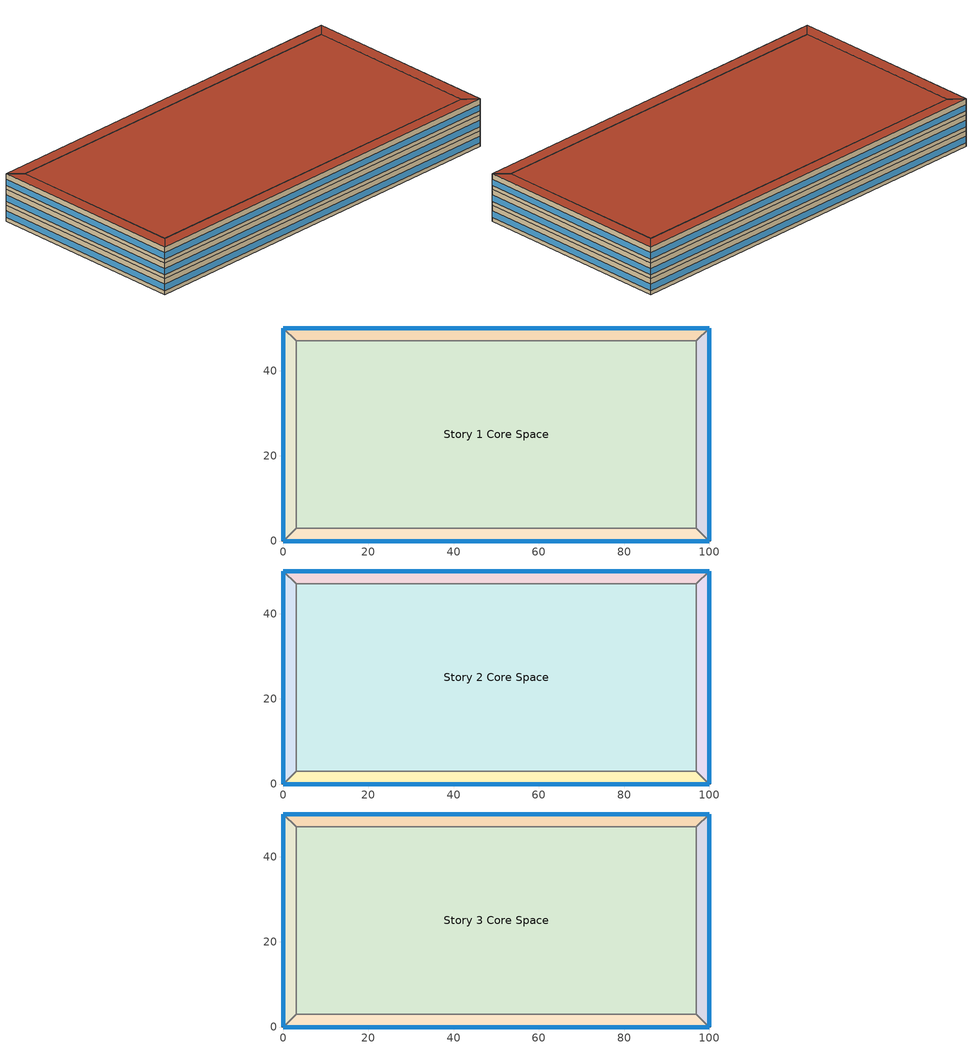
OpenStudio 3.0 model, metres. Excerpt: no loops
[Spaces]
Story 1 West Perimeter Space
 floor ground: 0,0 0,50 3,47 3,3 z0
 wall outside: 0,50 0,0 z0:4
 wall to Story 1 North Perimeter Space: 3,47 0,50 z0:4
 wall to Story 1 Core Space: 3,3 3,47 z0:4
 wall to Story 1 South Perimeter Space: 0,0 3,3 z0:4
 window: 0,49.97 0,0.03 z1:2.6
Story 1 North Perimeter Space
 floor ground: 0,50 100,50 97,47 3,47 z0
 wall outside: 100,50 0,50 z0:4
 wall to Story 1 East Perimeter Space: 97,47 100,50 z0:4
 wall to Story 1 Core Space: 3,47 97,47 z0:4
 window: 99.97,50 0.03,50 z1:2.6
Story 1 East Perimeter Space
 floor ground: 100,50 100,0 97,3 97,47 z0
 wall outside: 100,0 100,50 z0:4
 wall to Story 1 South Perimeter Space: 97,3 100,0 z0:4
 wall to Story 1 Core Space: 97,47 97,3 z0:4
 window: 100,0.03 100,49.97 z1:2.6
Story 1 South Perimeter Space
 floor ground: 100,0 0,0 3,3 97,3 z0
 wall outside: 0,0 100,0 z0:4
 wall to Story 1 Core Space: 97,3 3,3 z0:4
 window: 0.03,0 99.97,0 z1:2.6
Story 1 Core Space
 floor ground: 3,3 3,47 97,47 97,3 z0
Story 2 West Perimeter Space
 floor to Story 1 West Perimeter Space: 0,0 0,50 3,47 3,3 z4
 wall outside: 0,50 0,0 z4:8
 wall to Story 2 North Perimeter Space: 3,47 0,50 z4:8
 wall to Story 2 Core Space: 3,3 3,47 z4:8
 wall to Story 2 South Perimeter Space: 0,0 3,3 z4:8
 window: 0,49.97 0,0.03 z5:6.6
Story 2 North Perimeter Space
 floor to Story 1 North Perimeter Space: 0,50 100,50 97,47 3,47 z4
 wall outside: 100,50 0,50 z4:8
 wall to Story 2 East Perimeter Space: 97,47 100,50 z4:8
 wall to Story 2 Core Space: 3,47 97,47 z4:8
 window: 99.97,50 0.03,50 z5:6.6
Story 2 East Perimeter Space
 floor to Story 1 East Perimeter Space: 100,50 100,0 97,3 97,47 z4
 wall outside: 100,0 100,50 z4:8
 wall to Story 2 South Perimeter Space: 97,3 100,0 z4:8
 wall to Story 2 Core Space: 97,47 97,3 z4:8
 window: 100,0.03 100,49.97 z5:6.6
Story 2 South Perimeter Space
 floor to Story 1 South Perimeter Space: 100,0 0,0 3,3 97,3 z4
 wall outside: 0,0 100,0 z4:8
 wall to Story 2 Core Space: 97,3 3,3 z4:8
 window: 0.03,0 99.97,0 z5:6.6
Story 2 Core Space
 floor to Story 1 Core Space: 3,3 3,47 97,47 97,3 z4
Story 3 West Perimeter Space
 floor to Story 2 West Perimeter Space: 0,0 0,50 3,47 3,3 z8
 wall outside: 0,50 0,0 z8:12
 wall to Story 3 North Perimeter Space: 3,47 0,50 z8:12
 wall to Story 3 Core Space: 3,3 3,47 z8:12
 wall to Story 3 South Perimeter Space: 0,0 3,3 z8:12
 window: 0,49.97 0,0.03 z9:10.6
 roof outside: 3,3 3,47 0,50 0,0 z12
Story 3 North Perimeter Space
 floor to Story 2 North Perimeter Space: 0,50 100,50 97,47 3,47 z8
 wall outside: 100,50 0,50 z8:12
 wall to Story 3 East Perimeter Space: 97,47 100,50 z8:12
 wall to Story 3 Core Space: 3,47 97,47 z8:12
 window: 99.97,50 0.03,50 z9:10.6
 roof outside: 3,47 97,47 100,50 0,50 z12
Story 3 East Perimeter Space
 floor to Story 2 East Perimeter Space: 100,50 100,0 97,3 97,47 z8
 wall outside: 100,0 100,50 z8:12
 wall to Story 3 South Perimeter Space: 97,3 100,0 z8:12
 wall to Story 3 Core Space: 97,47 97,3 z8:12
 window: 100,0.03 100,49.97 z9:10.6
 roof outside: 97,47 97,3 100,0 100,50 z12
Story 3 South Perimeter Space
 floor to Story 2 South Perimeter Space: 100,0 0,0 3,3 97,3 z8
 wall outside: 0,0 100,0 z8:12
 wall to Story 3 Core Space: 97,3 3,3 z8:12
 window: 0.03,0 99.97,0 z9:10.6
 roof outside: 97,3 3,3 0,0 100,0 z12
Story 3 Core Space
 floor to Story 2 Core Space: 3,3 3,47 97,47 97,3 z8
 roof outside: 97,3 97,47 3,47 3,3 z12
[Building]
Building 1: Space Type=Baseline Model Space Type; Default Construction Set=ASHRAE_189.1-2009_ClimateZone 4-5 (mdoff)_ConstSet
[SizingPeriod:DesignDay] Barometric Pressure {Pa}=98934; Sky Clearness=0; Rain Indicator=0; Snow Indicator=0; Day of Month=21; Daylight Saving Time Indicator=0; Humidity Indicating Type=Wetbulb; Dry-Bulb Temperature Range Modifier Type=DefaultMultipliers
Name | Maximum Dry-Bulb Temperature {C} | Daily Dry-Bulb Temperature Range {deltaC} | Humidity Indicating Conditions at Maximum Dry-Bulb | Wind Speed {m/s} | Wind Direction {deg} | Month | Day Type | Solar Model Indicator | ASHRAE Taub | ASHRAE Taud
Chicago Ohare Intl Ap Ann Htg 99.6% Condns DB | -20 | 0 | -20 | 4.9 | 270 | 1 | WinterDesignDay | ASHRAEClearSky
Chicago Ohare Intl Ap Ann Clg .4% Condns DB=>MWB | 33.3 | 10.5 | 23.7 | 5.2 | 230 | 7 | SummerDesignDay | ASHRAETau | 0.455 | 2.05
[DefaultConstructionSet]
ASHRAE_189.1-2009_ClimateZone 4-5 (mdoff)_ConstSet: Default Exterior Surface Constructions=ASHRAE_189.1-2009_ClimateZone 4-5 (mdoff)_Exterior_DefSurfCons; Default Interior Surface Constructions=000_Interior_DefSurfCons; Default Ground Contact Surface Constructions=000_Ground_DefSurfCons; Default Exterior SubSurface Constructions=ASHRAE_189.1-2009_ClimateZone 4-5 (mdoff)_Exterior_DefSubCons; Default Interior SubSurface Constructions=000_Interior_DefSubCons; Interior Partition Construction=000_Interior Partition
[DefaultSurfaceConstructions]
Name | Floor Construction | Wall Construction | Roof Ceiling Construction
ASHRAE_189.1-2009_ClimateZone 4-5 (mdoff)_Exterior_DefSurfCons | 000_ExtSlabCarpet_4in_ClimateZone 1-8 | ASHRAE_189.1-2009_ExtWall_SteelFrame_ClimateZone 4-8 | ASHRAE_189.1-2009_ExtRoof_IEAD_ClimateZone 2-5
000_Interior_DefSurfCons | 000_Interior Floor | 000_Interior Wall | 000_Interior Ceiling
000_Ground_DefSurfCons | 000_ExtSlabCarpet_4in_ClimateZone 1-8 | 000_ExtSlabCarpet_4in_ClimateZone 1-8 | 000_ExtSlabCarpet_4in_ClimateZone 1-8
[DefaultSubSurfaceConstructions] Glass Door Construction=000_Exterior Window; Skylight Construction=000_Exterior Window; Tubular Daylight Dome Construction=000_Interior Window; Tubular Daylight Diffuser Construction=000_Interior Window
Name | Fixed Window Construction | Operable Window Construction | Door Construction
ASHRAE_189.1-2009_ClimateZone 4-5 (mdoff)_Exterior_DefSubCons | ASHRAE_189.1-2009_ExtWindow_ClimateZone 4-5 | ASHRAE_189.1-2009_ExtWindow_ClimateZone 4-5 | 000_Exterior Door
000_Interior_DefSubCons | 000_Interior Window | 000_Interior Window | 000_Interior Door
[Construction]
000_Interior Partition; 000_Interior Door: 000_G05 25mm wood
000_ExtSlabCarpet_4in_ClimateZone 1-8: MAT-CC05 4 HW CONCRETE, CP02 CARPET PAD
ASHRAE_189.1-2009_ExtWall_SteelFrame_ClimateZone 4-8: MAT-SHEATH, Wall Insulation [39], 1/2IN Gypsum
ASHRAE_189.1-2009_ExtRoof_IEAD_ClimateZone 2-5: Roof Membrane, Roof Insulation [21], Metal Decking
000_Interior Floor: 000_F16 Acoustic tile, 000_F05 Ceiling air space resistance, 000_M11 100mm lightweight concrete
000_Interior Wall: 000_G01a 19mm gypsum board, 000_F04 Wall air space resistance, 000_G01a 19mm gypsum board
000_Interior Ceiling: 000_M11 100mm lightweight concrete, 000_F05 Ceiling air space resistance, 000_F16 Acoustic tile
ASHRAE_189.1-2009_ExtWindow_ClimateZone 4-5: Theoretical Glass [207]
000_Exterior Door: 000_F08 Metal surface, 000_I01 25mm insulation board
000_Exterior Window: 000_Clear 3mm, 000_Air 13mm, 000_Clear 3mm
000_Interior Window: 000_Clear 3mm
[Material]
Name | Roughness | Thickness {m} | Conductivity {W/m-K} | Density {kg/m3} | Specific Heat {J/kg-K} | Thermal Absorptance | Solar Absorptance | Visible Absorptance
000_G05 25mm wood | MediumSmooth | 0.0254 | 0.15 | 608 | 1630
MAT-CC05 4 HW CONCRETE | Rough | 0.1016 | 1.311 | 2240 | 836.8 | 0.9 | 0.7 | 0.7
Wall Insulation [39] | MediumRough | 0.1184 | 0.045 | 265 | 836.8 | 0.9 | 0.7 | 0.7
1/2IN Gypsum | Smooth | 0.0127 | 0.16 | 784.9 | 830 | 0.9 | 0.92 | 0.92
Roof Membrane | VeryRough | 0.0095 | 0.16 | 1121.29 | 1460 | 0.9 | 0.7 | 0.7
Roof Insulation [21] | MediumRough | 0.2105 | 0.049 | 265 | 836.8 | 0.9 | 0.7 | 0.7
Metal Decking | MediumSmooth | 0.0015 | 45.006 | 7680 | 418.4 | 0.9 | 0.7 | 0.3
000_F16 Acoustic tile | MediumSmooth | 0.0191 | 0.06 | 368 | 590
000_M11 100mm lightweight concrete | MediumRough | 0.1016 | 0.53 | 1280 | 840
000_G01a 19mm gypsum board | MediumSmooth | 0.019 | 0.16 | 800 | 1090
000_F08 Metal surface | Smooth | 0.0008 | 45.28 | 7824 | 500
000_I01 25mm insulation board | MediumRough | 0.0254 | 0.03 | 43 | 1210
[Material:NoMass] Thermal Absorptance=0.9; Solar Absorptance=0.7
Name | Roughness | Thermal Resistance | Visible Absorptance
CP02 CARPET PAD | VeryRough | 0.2165 | 0.8
MAT-SHEATH | Rough | 0.3626 | 0.7
[Material:AirGap]
Name | Thermal Resistance
000_F05 Ceiling air space resistance | 0.18
000_F04 Wall air space resistance | 0.15
[WindowMaterial:Glazing] Optical Data Type=SpectralAverage; Thickness=0.003; Infrared Transmittance at Normal Incidence=0
Name | Solar Transmittance at Normal Incidence | Front Side Solar Reflectance at Normal Incidence | Back Side Solar Reflectance at Normal Incidence | Visible Transmittance at Normal Incidence | Front Side Visible Reflectance at Normal Incidence | Back Side Visible Reflectance at Normal Incidence | Front Side Infrared Hemispherical Emissivity | Back Side Infrared Hemispherical Emissivity | Conductivity | Dirt Correction Factor for Solar and Visible Transmittance | Solar Diffusing
Theoretical Glass [207] | 0.3311 | 0.6189 | 0.6189 | 0.44 | 0.51 | 0.51 | 0.9 | 0.9 | 0.0133 | 1 | No
000_Clear 3mm | 0.837 | 0.075 | 0.075 | 0.898 | 0.081 | 0.081 | 0.84 | 0.84 | 0.9
[WindowMaterial:Gas]
000_Air 13mm: Gas Type=Air; Thickness=0.0127
[BuildingStory] Nominal Floor to Floor Height {m}=4
Name | Nominal Z Coordinate {m}
Story 1 | 0
Story 2 | 4
Story 3 | 8
[Space]
Name | Building Story | Thermal Zone
Story 1 West Perimeter Space | Story 1 | Story 1 West Perimeter Thermal Zone
Story 1 North Perimeter Space | Story 1 | Story 1 North Perimeter Thermal Zone
Story 1 East Perimeter Space | Story 1 | Story 1 East Perimeter Thermal Zone
Story 1 South Perimeter Space | Story 1 | Story 1 South Perimeter Thermal Zone
Story 1 Core Space | Story 1 | Story 1 Core Thermal Zone
Story 2 West Perimeter Space | Story 2 | Story 2 West Perimeter Thermal Zone
Story 2 North Perimeter Space | Story 2 | Story 2 North Perimeter Thermal Zone
Story 2 East Perimeter Space | Story 2 | Story 2 East Perimeter Thermal Zone
Story 2 South Perimeter Space | Story 2 | Story 2 South Perimeter Thermal Zone
Story 2 Core Space | Story 2 | Story 2 Core Thermal Zone
Story 3 West Perimeter Space | Story 3 | Story 3 West Perimeter Thermal Zone
Story 3 North Perimeter Space | Story 3 | Story 3 North Perimeter Thermal Zone
Story 3 East Perimeter Space | Story 3 | Story 3 East Perimeter Thermal Zone
Story 3 South Perimeter Space | Story 3 | Story 3 South Perimeter Thermal Zone
Story 3 Core Space | Story 3 | Story 3 Core Thermal Zone
[ThermalZone] Use Ideal Air Loads=No
Name | Thermostat
Story 1 Core Thermal Zone | Thermostat Setpoint Dual Setpoint 1
Story 1 East Perimeter Thermal Zone | Thermostat Setpoint Dual Setpoint 2
Story 1 North Perimeter Thermal Zone | Thermostat Setpoint Dual Setpoint 3
Story 1 South Perimeter Thermal Zone | Thermostat Setpoint Dual Setpoint 4
Story 1 West Perimeter Thermal Zone | Thermostat Setpoint Dual Setpoint 5
Story 2 Core Thermal Zone | Thermostat Setpoint Dual Setpoint 6
Story 2 East Perimeter Thermal Zone | Thermostat Setpoint Dual Setpoint 7
Story 2 North Perimeter Thermal Zone | Thermostat Setpoint Dual Setpoint 8
Story 2 South Perimeter Thermal Zone | Thermostat Setpoint Dual Setpoint 9
Story 2 West Perimeter Thermal Zone | Thermostat Setpoint Dual Setpoint 10
Story 3 Core Thermal Zone | Thermostat Setpoint Dual Setpoint 11
Story 3 East Perimeter Thermal Zone | Thermostat Setpoint Dual Setpoint 12
Story 3 North Perimeter Thermal Zone | Thermostat Setpoint Dual Setpoint 13
Story 3 South Perimeter Thermal Zone | Thermostat Setpoint Dual Setpoint 14
Story 3 West Perimeter Thermal Zone | Thermostat Setpoint Dual Setpoint 15
[SpaceType]
Baseline Model Space Type: Default Schedule Set=Baseline Model Schedule Set; Design Specification Outdoor Air Object=Baseline Model OA
[DefaultScheduleSet]
Baseline Model Schedule Set: Number of People Schedule=Baseline Model People Lights and Equipment Schedule; People Activity Level Schedule=Baseline Model People Activity Schedule; Lighting Schedule=Baseline Model People Lights and Equipment Schedule; Electric Equipment Schedule=Baseline Model People Lights and Equipment Schedule; Infiltration Schedule=Baseline Model Infiltration Schedule
[DesignSpecification:OutdoorAir]
Baseline Model OA: Outdoor Air Method=Sum; Outdoor Air Flow per Person {m3/s-person}=0.00943895
[SpaceInfiltration:DesignFlowRate]
Baseline Model Infiltration: Space or SpaceType=Baseline Model Space Type; Design Flow Rate Calculation Method=Flow/ExteriorArea; Flow per Exterior Surface Area {m3/s-m2}=0.0003048
[People:Definition]
Baseline Model People Definition: Number of People Calculation Method=People/Area; People per Space Floor Area {person/m2}=0.0538196; Fraction Radiant=0.3
[People]
Baseline Model People: People Definition=Baseline Model People Definition; Space or SpaceType=Baseline Model Space Type; Multiplier=1
[Lights:Definition]
Baseline Model Lights Definition: Design Level Calculation Method=Watts/Area; Watts per Space Floor Area {W/m2}=10.7639
[Lights]
Baseline Model Lights: Lights Definition=Baseline Model Lights Definition; Space or SpaceType=Baseline Model Space Type; Fraction Replaceable=1
[ElectricEquipment:Definition]
Baseline Model Electric Equipment Definition: Design Level Calculation Method=Watts/Area; Watts per Space Floor Area {W/m2}=10.7639
[ElectricEquipment]
Baseline Model Electric Equipment: Electric Equipment Definition=Baseline Model Electric Equipment Definition; Space or SpaceType=Baseline Model Space Type
[ThermostatSetpoint:DualSetpoint] Heating Setpoint Temperature Schedule=Heating Sch; Cooling Setpoint Temperature Schedule=Cooling Sch
Thermostat Setpoint Dual Setpoint 1; Thermostat Setpoint Dual Setpoint 2; Thermostat Setpoint Dual Setpoint 3; Thermostat Setpoint Dual Setpoint 4; Thermostat Setpoint Dual Setpoint 5; Thermostat Setpoint Dual Setpoint 6; Thermostat Setpoint Dual Setpoint 7; Thermostat Setpoint Dual Setpoint 8; Thermostat Setpoint Dual Setpoint 9; Thermostat Setpoint Dual Setpoint 10; Thermostat Setpoint Dual Setpoint 11; Thermostat Setpoint Dual Setpoint 12; Thermostat Setpoint Dual Setpoint 13; Thermostat Setpoint Dual Setpoint 14; Thermostat Setpoint Dual Setpoint 15
[AirConditioner:VariableRefrigerantFlow]
Air Conditioner Variable Refrigerant Flow 1: Availability Schedule=Always On Discrete; Gross Rated Total Cooling Capacity {W}=autosize; Gross Rated Cooling COP {W/W}=3.3; Minimum Outdoor Temperature in Cooling Mode {C}=-5; Maximum Outdoor Temperature in Cooling Mode {C}=43; Cooling Capacity Ratio Modifier Function of Low Temperature Curve=Air Conditioner Variable Refrigerant Flow 1 VRFCoolCapFT; Cooling Capacity Ratio Boundary Curve=Air Conditioner Variable Refrigerant Flow 1 VRFCoolCapFTBoundary; Cooling Capacity Ratio Modifier Function of High Temperature Curve=Air Conditioner Variable Refrigerant Flow 1 VRFCoolCapFTHi; Cooling Energy Input Ratio Modifier Function of Low Temperature Curve=Air Conditioner Variable Refrigerant Flow 1 VRFCoolEIRFT; Cooling Energy Input Ratio Boundary Curve=Air Conditioner Variable Refrigerant Flow 1 VRFCoolEIRFTBoundary; Cooling Energy Input Ratio Modifier Function of High Temperature Curve=Air Conditioner Variable Refrigerant Flow 1 VRFCoolEIRFTHi; Cooling Energy Input Ratio Modifier Function of Low Part-Load Ratio Curve=Air Conditioner Variable Refrigerant Flow 1 CoolingEIRLowPLR; Cooling Energy Input Ratio Modifier Function of High Part-Load Ratio Curve=Air Conditioner Variable Refrigerant Flow 1 CoolingEIRHiPLR; Cooling Combination Ratio Correction Factor Curve=Air Conditioner Variable Refrigerant Flow 1 CoolingCombRatio; Cooling Part-Load Fraction Correlation Curve=Air Conditioner Variable Refrigerant Flow 1 VRFCPLFFPLR; Gross Rated Heating Capacity {W}=autosize; Rated Heating Capacity Sizing Ratio {W/W}=1; Rated Heating COP {W/W}=3.5; Minimum Outdoor Temperature in Heating Mode {C}=-20; Maximum Outdoor Temperature in Heating Mode {C}=30; Heating Capacity Ratio Modifier Function of Low Temperature Curve=Air Conditioner Variable Refrigerant Flow 1 VRFHeatCapFT; Heating Capacity Ratio Boundary Curve=Air Conditioner Variable Refrigerant Flow 1 VRFHeatCapFTBoundary; Heating Capacity Ratio Modifier Function of High Temperature Curve=Air Conditioner Variable Refrigerant Flow 1 VRFHeatCapFTHi; Heating Energy Input Ratio Modifier Function of Low Temperature Curve=Air Conditioner Variable Refrigerant Flow 1 VRFHeatEIRFT; Heating Energy Input Ratio Boundary Curve=Air Conditioner Variable Refrigerant Flow 1 VRFHeatEIRFTBoundary; Heating Energy Input Ratio Modifier Function of High Temperature Curve=Air Conditioner Variable Refrigerant Flow 1 VRFHeatEIRFTHi; Heating Performance Curve Outdoor Temperature Type=WetBulbTemperature; Heating Energy Input Ratio Modifier Function of Low Part-Load Ratio Curve=Air Conditioner Variable Refrigerant Flow 1 HeatingEIRLowPLR; Heating Energy Input Ratio Modifier Function of High Part-Load Ratio Curve=Air Conditioner Variable Refrigerant Flow 1 HeatingEIRHiPLR; Heating Combination Ratio Correction Factor Curve=Air Conditioner Variable Refrigerant Flow 1 HeatingCombRatio; Heating Part-Load Fraction Correlation Curve=Air Conditioner Variable Refrigerant Flow 1 VRFCPLFFPLR; Minimum Heat Pump Part-Load Ratio=0.5; Master Thermostat Priority Control Type=LoadPriority; Heat Pump Waste Heat Recovery=No; Equivalent Piping Length used for Piping Correction Factor in Cooling Mode {m}=30; Vertical Height used for Piping Correction Factor {m}=10; Piping Correction Factor for Length in Cooling Mode Curve=Air Conditioner Variable Refrigerant Flow 1 CoolingLengthCorrectionFactor; Piping Correction Factor for Height in Cooling Mode Coefficient {1/m}=-0.000386; Equivalent Piping Length used for Piping Correction Factor in Heating Mode {m}=30; Piping Correction Factor for Height in Heating Mode Coefficient {1/m}=0; Crankcase Heater Power per Compressor {W}=15; Number of Compressors=3; Ratio of Compressor Size to Total Compressor Capacity {W/W}=0.33; Maximum Outdoor Dry-bulb Temperature for Crankcase Heater {C}=7; Defrost Strategy=Resistive; Defrost Control=Timed; Defrost Time Period Fraction=0.058333; Resistive Defrost Heater Capacity {W}=1e-07; Maximum Outdoor Dry-bulb Temperature for Defrost Operation {C}=7; Water Condenser Volume Flow Rate {m3/s}=autosize; Evaporative Condenser Effectiveness=0.9; Evaporative Condenser Air Flow Rate {m3/s}=autosize; Evaporative Condenser Pump Rated Power Consumption {W}=autosize; Basin Heater Capacity {W/K}=0; Basin Heater Setpoint Temperature {C}=2; Fuel Type=Electricity; Minimum Outdoor Temperature in Heat Recovery Mode {C}=0; Maximum Outdoor Temperature in Heat Recovery Mode {C}=20; Initial Heat Recovery Cooling Capacity Fraction {W/W}=0.5; Heat Recovery Cooling Capacity Time Constant {hr}=0.083; Initial Heat Recovery Cooling Energy Fraction {W/W}=1; Heat Recovery Cooling Energy Time Constant {hr}=0; Initial Heat Recovery Heating Capacity Fraction {W/W}=0.5; Heat Recovery Heating Capacity Time Constant {hr}=0.083; Initial Heat Recovery Heating Energy Fraction {W/W}=0.5; Heat Recovery Heating Energy Time Constant {hr}=0
[Schedule:Ruleset]
Name | Default Day Schedule | Summer Design Day Schedule | Winter Design Day Schedule
Baseline Model Infiltration Schedule | Baseline Model Infiltration Schedule Schedule All Days | Baseline Model Infiltration Schedule Summer Design Day | Baseline Model Infiltration Schedule Winter Design Day
Baseline Model People Lights and Equipment Schedule | Baseline Model People Lights and Equipment Schedule Schedule Week Day | Baseline Model People Lights and Equipment Schedule Summer Design Day | Baseline Model People Lights and Equipment Schedule Winter Design Day
Baseline Model People Activity Schedule | Baseline Model People Activity Schedule Default
Cooling Sch | Cooling Sch Default
Heating Sch | Heating Sch Default
[Schedule:Day]
Baseline Model Infiltration Schedule Schedule All Days: 6, 0, 1, 22, 0, 0.25, 24, 0, 1
Baseline Model Infiltration Schedule Winter Design Day; Baseline Model Infiltration Schedule Summer Design Day; Baseline Model People Lights and Equipment Schedule Summer Design Day: 24, 0, 1
Baseline Model People Lights and Equipment Schedule Schedule Week Day: 6, 0, 0, 7, 0, 0.1, 8, 0, 0.2, 12, 0, 0.95, 13, 0, 0.5, 17, 0, 0.95, 18, 0, 0.7, 20, 0, 0.4, 22, 0, 0.1, 24, 0, 0.05
Baseline Model People Lights and Equipment Schedule Winter Design Day; Baseline Model People Lights and Equipment Schedule Schedule Sunday: 24, 0, 0
Baseline Model People Lights and Equipment Schedule Saturday: 6, 0, 0, 8, 0, 0.1, 14, 0, 0.5, 17, 0, 0.1, 24, 0, 0
Baseline Model People Activity Schedule Default: 24, 0, 120
Cooling Sch Default: 24, 0, 28
Heating Sch Default: 24, 0, 24
[Schedule:Rule] Schedule Ruleset=Baseline Model People Lights and Equipment Schedule
Name | Rule Order | Day Schedule | Apply Saturday | Apply Sunday
Baseline Model People Lights and Equipment Schedule Saturday Rule | 1 | Baseline Model People Lights and Equipment Schedule Saturday | Yes
Baseline Model People Lights and Equipment Schedule Sunday Rule | 0 | Baseline Model People Lights and Equipment Schedule Schedule Sunday |  | Yes
[Schedule:Constant]
Always On Discrete: Value=1
[Curve:Biquadratic]
Name | Coefficient1 Constant | Coefficient2 x | Coefficient3 x**2 | Coefficient4 y | Coefficient5 y**2 | Coefficient6 x*y | Minimum Value of x | Maximum Value of x | Minimum Value of y | Maximum Value of y
Air Conditioner Variable Refrigerant Flow 1 VRFCoolCapFT | 0.576883 | 0.017448 | 0.000583269 | -1.76324e-06 | -7.474e-09 | -1.30413e-07 | 15 | 24 | -5 | 23
Air Conditioner Variable Refrigerant Flow 1 VRFCoolCapFTHi | 0.686736 | 0.0207631 | 0.0005447 | -0.0016218 | -4.259e-07 | -0.0003392 | 15 | 24 | 16 | 43
Air Conditioner Variable Refrigerant Flow 1 VRFCoolEIRFT | 0.989011 | -0.0234797 | 0.000199711 | 0.00596834 | -1.0289e-07 | -0.00015686 | 15 | 24 | -5 | 23
Air Conditioner Variable Refrigerant Flow 1 VRFCoolEIRFTHi | -1.43951 | 0.161985 | -0.00349118 | 0.0269443 | 0.000134616 | -0.000671494 | 15 | 23.9 | 16.8 | 43.3
Air Conditioner Variable Refrigerant Flow 1 VRFHeatCapFT | 1.01209 | -0.00124676 | -0.000127185 | 0.0267564 | -4.986e-07 | -0.000263524 | 21.1 | 27.2 | -20 | 3.33
Air Conditioner Variable Refrigerant Flow 1 VRFHeatCapFTHi | 2.58599 | -0.0953227 | 0.000955329 | 0 | 0 | 0 | 21.1 | 27.2 | -9.44 | 15
Air Conditioner Variable Refrigerant Flow 1 VRFHeatEIRFT | 0.722429 | 0.00345666 | 0.000650703 | -0.00264354 | 0.00124648 | -0.000100916 | 21.1 | 27.2 | -20 | 3.33
Air Conditioner Variable Refrigerant Flow 1 VRFHeatEIRFTHi | 1.38857 | -0.0229771 | 0.000537274 | -0.0273937 | 0.000403043 | -5.9786e-05 | 21.1 | 27.2 | 0 | 1
Air Conditioner Variable Refrigerant Flow 1 CoolingLengthCorrectionFactor | 2.03882 | -0.00242606 | 3.5512e-06 | -1.68581 | 0.668703 | -4.5706e-05 | 7.62 | 182.88 | 0.8 | 1.5
[Curve:Cubic]
Name | Coefficient1 Constant | Coefficient2 x | Coefficient3 x**2 | Coefficient4 x**3 | Minimum Value of x | Maximum Value of x
Air Conditioner Variable Refrigerant Flow 1 VRFCoolCapFTBoundary | 25.73 | -0.0315004 | -0.014166 | 0 | 11 | 30
Air Conditioner Variable Refrigerant Flow 1 VRFCoolEIRFTBoundary | 25.7347 | -0.0315004 | -0.014166 | 0 | 15 | 24
Air Conditioner Variable Refrigerant Flow 1 CoolingEIRLowPLR | 0.454123 | -0.172969 | 1.08287 | -0.361848 | 0.5 | 1
Air Conditioner Variable Refrigerant Flow 1 CoolingEIRHiPLR; Air Conditioner Variable Refrigerant Flow 1 HeatingEIRHiPLR | 1 | 0 | 0 | 0 | 1 | 1.5
Air Conditioner Variable Refrigerant Flow 1 CoolingCombRatio | 0.576593 | 0.634941 | -0.307609 | 0.0960753 | 1 | 1.5
Air Conditioner Variable Refrigerant Flow 1 VRFCPLFFPLR | 0.85 | 0.15 | 0 | 0 | 1 | 1
Air Conditioner Variable Refrigerant Flow 1 VRFHeatCapFTBoundary; Air Conditioner Variable Refrigerant Flow 1 VRFHeatEIRFTBoundary | 58.577 | -3.0255 | 0.0193 | 0 | 15 | 23.9
Air Conditioner Variable Refrigerant Flow 1 HeatingEIRLowPLR | 0.392474 | 0.0760164 | 0.698324 | -0.168841 | 0.5 | 1
Air Conditioner Variable Refrigerant Flow 1 HeatingCombRatio | 0.76672 | 0.26173 | -0.015911 | -0.0125388 | 1 | 1.5
